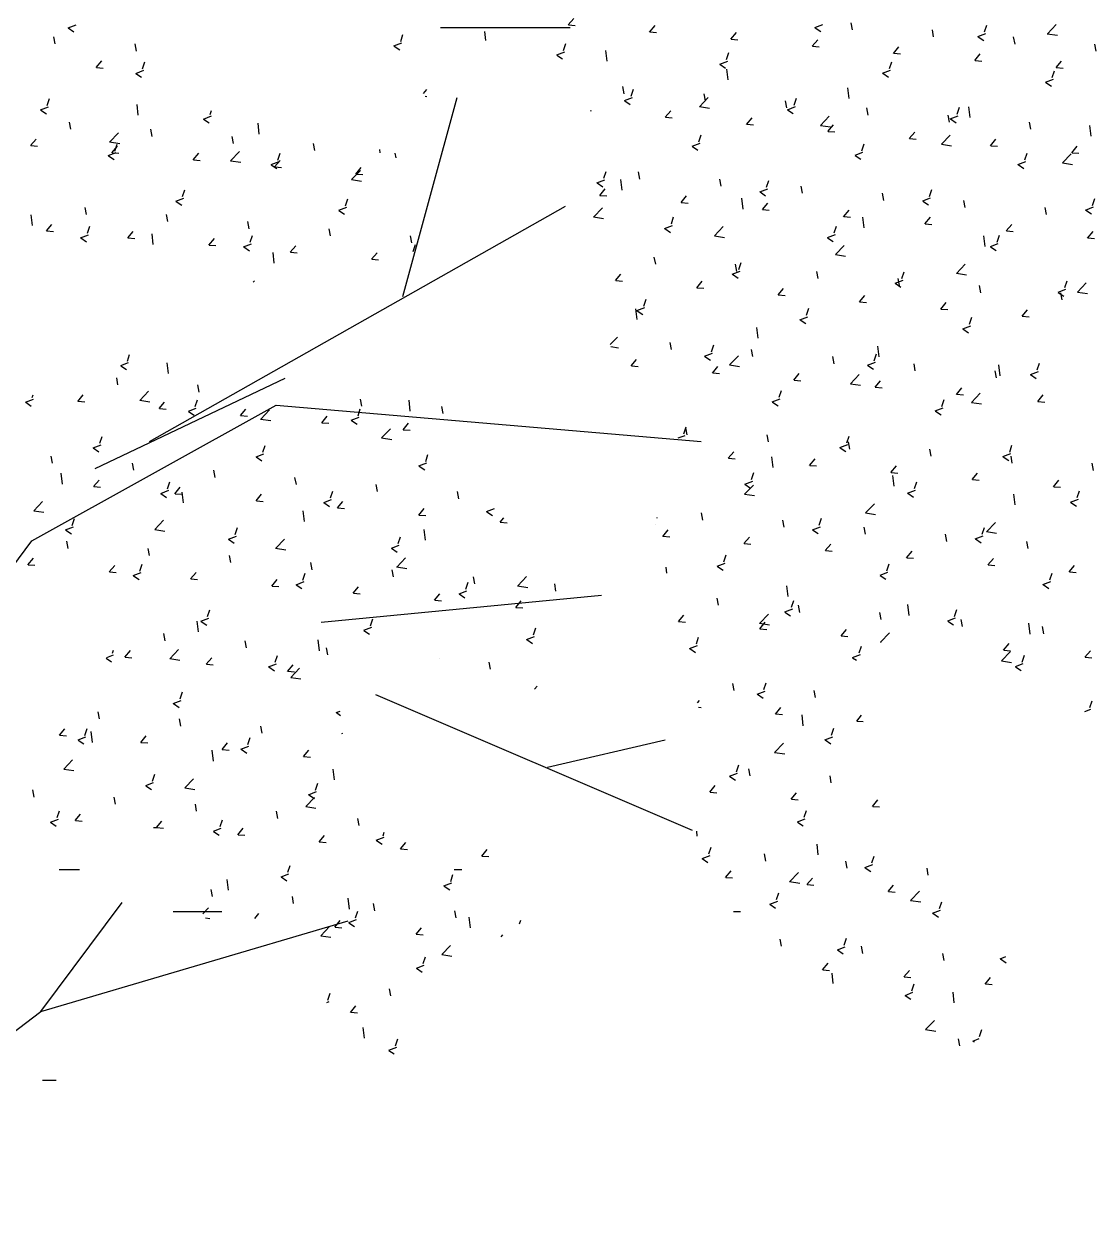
# Model space of a CAD drawing. Header units: millimetres. Extents: x 87938 to 265635, y 330093 to 434310.
# Drawn here: x 146422 to 148091, y 384664 to 386511 of the extents above; entities that cross this region are included whole.
import ezdxf

# ---------------------------------------------------------------- set-up
doc = ezdxf.new("R2010")
doc.units = ezdxf.units.MM

# ---------------------------------------------------------------- blocks, each defined once
blk = doc.blocks.new('A$C344D2886')
at = {"linetype": 'Continuous'}
for p, q in [((4242.4, 4986), (4250.9, 4996.2)), ((4684.6, 4978.3), (4682.5, 4989.4)), ((3463.9, 4981.6), (3476.2, 4986.3)), ((3464.2, 4981.3), (3473, 4975.4)), ((3981.5, 4960.4), (3985.1, 4971.1)), ((4114.3, 4961.8), (4112.7, 4975.6)), ((4242.7, 4986.1), (4253.3, 4985.2)), ((4369, 4974.9), (4377.5, 4985.1)), ((4369.3, 4975), (4379.8, 4974.1)), ((4495.5, 4963.9), (4504, 4974)), ((4626.3, 4982), (4638.7, 4986.7)), ((4626.6, 4981.7), (4635.4, 4975.8)), ((4811.1, 4967.2), (4809.1, 4978.3)), ((4879.9, 4967.8), (4892.3, 4972.6)), ((4890.4, 4975), (4894, 4985.6)), ((4988, 4972.3), (5003.7, 4969.8)), ((4988.1, 4972.2), (5001.8, 4986.5)), ((3443.6, 4956.3), (3441.6, 4967.4)), ((3570.1, 4945.2), (3568.1, 4956.3)), ((3971, 4953.3), (3983.4, 4958)), ((3971.3, 4953.1), (3980.1, 4947.2)), ((4235.1, 4946.3), (4238.7, 4957)), ((4495.8, 4964), (4506.4, 4963)), ((4622, 4952.8), (4630.6, 4962.9)), ((4622.4, 4952.9), (4632.9, 4952)), ((4748.6, 4941.7), (4757.1, 4951.9)), ((4880.2, 4967.6), (4889, 4961.7)), ((4937.7, 4956.2), (4935.6, 4967.2)), ((5064.2, 4945.1), (5062.2, 4956.1)), ((4224.6, 4939.2), (4236.9, 4943.9)), ((4224.8, 4939), (4233.6, 4933)), ((4302.9, 4929.6), (4300.9, 4946.3)), ((4488.6, 4932.2), (4492.2, 4942.8)), ((4748.9, 4941.8), (4759.5, 4940.9)), ((4875.1, 4930.7), (4883.6, 4940.8)), ((3507.6, 4919.7), (3516.1, 4929.9)), ((3507.9, 4919.8), (3518.5, 4918.9)), ((3569.2, 4910.5), (3581.6, 4915.3)), ((3579.7, 4917.7), (3583.3, 4928.3)), ((4478.1, 4925), (4490.5, 4929.8)), ((4478.4, 4924.8), (4487.2, 4918.9)), ((4491.2, 4900.4), (4489.2, 4917.1)), ((4731.7, 4910.9), (4744, 4915.7)), ((4742.2, 4918.1), (4745.8, 4928.7)), ((4875.5, 4930.8), (4886, 4929.8)), ((4995.8, 4903.9), (4999.3, 4914.6)), ((5001.7, 4919.6), (5010.2, 4929.7)), ((5002, 4919.7), (5012.6, 4918.8)), ((3569.5, 4910.3), (3578.3, 4904.4)), ((4732, 4910.7), (4740.7, 4904.8)), ((4985.2, 4896.8), (4997.6, 4901.5)), ((4985.5, 4896.6), (4994.3, 4890.7)), ((4016.8, 4879.1), (4022.3, 4885.6)), ((4329.4, 4878.8), (4327.4, 4889.9)), ((4340.4, 4875.3), (4344, 4885.9)), ((4456, 4867.7), (4453.9, 4878.8)), ((4679.5, 4871.2), (4677.5, 4887.9)), ((3421, 4853.6), (3433.3, 4858.4)), ((3431.5, 4860.8), (3435.1, 4871.4)), ((3573.1, 4845.3), (3571.2, 4862.1)), ((4019.5, 4875.1), (4022.4, 4874.8)), ((4329.9, 4868.1), (4342.2, 4872.9)), ((4330.2, 4867.9), (4338.9, 4862)), ((4446.5, 4858.8), (4462.2, 4856.4)), ((4446.6, 4858.7), (4460.3, 4873)), ((4582.5, 4856.7), (4580.5, 4867.7)), ((4583.4, 4854), (4595.8, 4858.8)), ((4594, 4861.1), (4597.5, 4871.8)), ((4847.5, 4847), (4851.1, 4857.7)), ((4867.8, 4842), (4865.8, 4858.7)), ((3421.3, 4853.4), (3430, 4847.5)), ((3674.5, 4839.5), (3686.9, 4844.2)), ((3674.8, 4839.3), (3683.6, 4833.4)), ((3685.1, 4846.6), (3687.2, 4853)), ((4276.5, 4852.6), (4277.8, 4852.5)), ((4393.4, 4842.2), (4401.9, 4852.4)), ((4393.8, 4842.3), (4404.3, 4841.4)), ((4520, 4831.2), (4528.5, 4841.3)), ((4583.7, 4853.8), (4592.5, 4847.9)), ((4634.9, 4829.5), (4648.6, 4843.8)), ((4709.1, 4845.6), (4707, 4856.7)), ((4835.6, 4834.5), (4833.6, 4845.6)), ((4837, 4839.9), (4849.3, 4844.6)), ((4837.3, 4839.7), (4846, 4833.7)), ((3468.1, 4823.6), (3466, 4834.7)), ((3594.6, 4812.5), (3592.6, 4823.6)), ((3761.4, 4816.1), (3759.5, 4832.9)), ((4520.3, 4831.3), (4530.9, 4830.3)), ((4634.8, 4829.6), (4650.5, 4827.2)), ((4646.5, 4820.1), (4655, 4830.2)), ((4962.2, 4823.5), (4960.1, 4834.5)), ((5056.1, 4812.8), (5054.1, 4829.5)), ((3405.5, 4798.1), (3414, 4808.2)), ((3528.5, 4803.7), (3542.3, 4818)), ((3528.5, 4803.8), (3544.2, 4801.3)), ((3721.2, 4801.5), (3719.1, 4812.5)), ((4445.7, 4804.2), (4449.3, 4814.9)), ((4646.9, 4820.2), (4657.4, 4819.3)), ((4773.1, 4809), (4781.6, 4819.2)), ((4773.4, 4809.1), (4784, 4808.2)), ((4823.2, 4800.3), (4836.9, 4814.6)), ((4899.6, 4798), (4908.1, 4808.1)), ((3405.9, 4798.2), (3416.4, 4797.3)), ((3526.3, 4782.6), (3538.6, 4787.3)), ((3532.1, 4787), (3540.6, 4797.2)), ((3532.4, 4787.1), (3543, 4786.2)), ((3536.8, 4789.7), (3540.4, 4800.4)), ((3658.6, 4776), (3667.1, 4786.1)), ((3716.8, 4774.5), (3730.5, 4788.8)), ((3790.4, 4775.6), (3793.9, 4786.3)), ((3847.7, 4790.4), (3845.7, 4801.4)), ((3949.7, 4786.9), (3949.1, 4791.8)), ((3974.3, 4779.3), (3973, 4786.2)), ((4435.2, 4797.1), (4447.5, 4801.9)), ((4435.5, 4796.9), (4444.2, 4791)), ((4688.7, 4783), (4701.1, 4787.7)), ((4699.3, 4790.1), (4702.8, 4800.8)), ((4823.1, 4800.4), (4838.8, 4798)), ((4900, 4798), (4910.5, 4797.1)), ((4952.8, 4776), (4956.4, 4786.6)), ((5011.5, 4771.1), (5025.2, 4785.4)), ((5026.2, 4786.9), (5034.7, 4797)), ((5026.5, 4787), (5037.1, 4786.1)), ((3526.6, 4782.4), (3535.3, 4776.5)), ((3659, 4776), (3669.5, 4775.1)), ((3716.8, 4774.6), (3732.5, 4772.1)), ((3779.8, 4768.5), (3792.2, 4773.2)), ((3780.1, 4768.2), (3788.9, 4762.3)), ((3785.2, 4764.9), (3793.7, 4775)), ((4689, 4782.8), (4697.8, 4776.8)), ((4942.3, 4768.8), (4954.6, 4773.6)), ((4942.6, 4768.6), (4951.4, 4762.7)), ((5011.4, 4771.2), (5027.1, 4768.8)), ((3785.5, 4765), (3796.1, 4764.1)), ((3905.1, 4745.3), (3918.8, 4759.6)), ((3911.7, 4753.8), (3920.2, 4764)), ((3912.1, 4753.9), (3922.6, 4753)), ((4297.5, 4747.3), (4301.1, 4758)), ((4353.9, 4746.1), (4351.9, 4757.2)), ((3642.1, 4718.7), (3645.7, 4729.4)), ((3905.1, 4745.4), (3920.7, 4742.9)), ((4286.9, 4740.2), (4299.3, 4744.9)), ((4287.2, 4740), (4296, 4734.1)), ((4291.4, 4720.6), (4299.9, 4730.7)), ((4326.3, 4728.5), (4324.3, 4745.3)), ((4480.4, 4735), (4478.4, 4746.1)), ((4540.5, 4726.1), (4552.8, 4730.8)), ((4551, 4733.2), (4554.6, 4743.9)), ((4607, 4724), (4605, 4735)), ((4804.6, 4719.1), (4808.2, 4729.7)), ((3631.6, 4711.6), (3643.9, 4716.3)), ((3631.9, 4711.3), (3640.7, 4705.4)), ((3895.7, 4704.6), (3899.3, 4715.2)), ((4291.7, 4720.7), (4302.3, 4719.8)), ((4417.9, 4709.5), (4426.4, 4719.7)), ((4514.6, 4699.3), (4512.6, 4716.1)), ((4540.8, 4725.9), (4549.6, 4719.9)), ((4733.5, 4712.9), (4731.5, 4723.9)), ((4794, 4711.9), (4806.4, 4716.7)), ((4794.3, 4711.7), (4803.1, 4705.8)), ((4860.1, 4701.8), (4858, 4712.9)), ((5058.1, 4704.9), (5061.7, 4715.6)), ((3492.6, 4690.9), (3490.5, 4701.9)), ((3885.1, 4697.4), (3897.5, 4702.2)), ((3885.4, 4697.2), (3894.2, 4691.3)), ((4281.7, 4686.8), (4295.4, 4701.2)), ((4418.3, 4709.6), (4428.8, 4708.7)), ((4544.5, 4698.5), (4553, 4708.6)), ((4544.8, 4698.5), (4555.3, 4697.6)), ((4671, 4687.4), (4679.5, 4697.5)), ((4986.6, 4690.7), (4984.6, 4701.8)), ((5047.6, 4697.8), (5060, 4702.6)), ((5047.9, 4697.6), (5056.7, 4691.7)), ((3408.2, 4673.5), (3406.3, 4690.2)), ((3430, 4665.4), (3438.5, 4675.5)), ((3619.1, 4679.8), (3617.1, 4690.9)), ((3745.6, 4668.7), (3743.6, 4679.8)), ((4281.6, 4687), (4297.3, 4684.5)), ((4392.3, 4669.2), (4404.6, 4673.9)), ((4402.8, 4676.3), (4406.4, 4687)), ((4671.3, 4687.5), (4681.9, 4686.6)), ((4702.9, 4670.1), (4700.9, 4686.9)), ((4797.6, 4676.3), (4806.1, 4686.5)), ((4797.9, 4676.4), (4808.4, 4675.5)), ((4924.1, 4665.2), (4932.6, 4675.4)), ((3430.4, 4665.5), (3440.9, 4664.6)), ((3483.3, 4654.7), (3495.7, 4659.4)), ((3493.9, 4661.8), (3497.5, 4672.5)), ((3556.6, 4654.3), (3565.1, 4664.5)), ((3596.5, 4644.3), (3594.6, 4661)), ((3747.4, 4647.7), (3751, 4658.3)), ((3872.2, 4657.7), (3870.2, 4668.7)), ((3998.7, 4646.6), (3996.7, 4657.7)), ((4392.5, 4669), (4401.3, 4663)), ((4469.9, 4657.8), (4485.6, 4655.3)), ((4470, 4657.6), (4483.7, 4672)), ((4645.8, 4655), (4658.2, 4659.8)), ((4646.1, 4654.8), (4654.9, 4648.9)), ((4656.3, 4662.2), (4659.9, 4672.8)), ((4891.2, 4640.9), (4889.2, 4657.7)), ((4909.9, 4648), (4913.5, 4658.7)), ((4924.4, 4665.3), (4935, 4664.4)), ((5050.6, 4654.2), (5059.2, 4664.3)), ((3483.6, 4654.4), (3492.4, 4648.5)), ((3556.9, 4654.4), (3567.5, 4653.5)), ((3683.1, 4643.2), (3691.6, 4653.4)), ((3683.5, 4643.3), (3694, 4642.4)), ((3736.9, 4640.5), (3749.3, 4645.3)), ((3737.2, 4640.3), (3746, 4634.4)), ((3809.7, 4632.2), (3818.2, 4642.3)), ((4001, 4633.5), (4004.6, 4644.2)), ((4658.3, 4628.4), (4672, 4642.8)), ((4899.4, 4640.9), (4911.7, 4645.7)), ((4899.7, 4640.7), (4908.4, 4634.8)), ((5051, 4654.3), (5061.5, 4653.3)), ((3784.8, 4615.1), (3782.8, 4631.8)), ((3810, 4632.3), (3820.5, 4631.3)), ((3936.2, 4621.1), (3944.7, 4631.2)), ((3936.5, 4621.2), (3947.1, 4620.3)), ((4378.4, 4613.4), (4376.3, 4624.4)), ((4658.2, 4628.6), (4673.9, 4626.1)), ((4497.6, 4598.1), (4509.9, 4602.9)), ((4504.9, 4602.3), (4502.9, 4613.4)), ((4508.1, 4605.3), (4511.7, 4615.9)), ((4631.5, 4591.2), (4629.4, 4602.3)), ((4761.7, 4591.1), (4765.2, 4601.8)), ((4846.5, 4599.4), (4862.2, 4596.9)), ((4846.6, 4599.2), (4860.3, 4613.6)), ((3751.7, 4585.3), (3753.9, 4587.7)), ((4315.8, 4587.9), (4324.4, 4598)), ((4316.2, 4588), (4326.7, 4587.1)), ((4442.4, 4576.8), (4450.9, 4587)), ((4497.9, 4597.9), (4506.6, 4592)), ((4751.1, 4584), (4763.5, 4588.7)), ((4751.4, 4583.8), (4760.2, 4577.9)), ((4758, 4580.2), (4756, 4591.2)), ((5015.2, 4577), (5018.8, 4587.7)), ((5034.9, 4570), (5048.6, 4584.4)), ((4442.7, 4576.9), (4453.3, 4576)), ((4568.9, 4565.7), (4577.4, 4575.9)), ((4569.3, 4565.8), (4579.8, 4564.9)), ((4695.5, 4554.7), (4704, 4564.8)), ((4884.6, 4569.1), (4882.5, 4580.2)), ((5004.7, 4569.9), (5017, 4574.6)), ((5005, 4569.7), (5013.7, 4563.7)), ((5011.1, 4558), (5009.1, 4569.1)), ((5034.8, 4570.1), (5050.5, 4567.7)), ((4349.7, 4527.5), (4347.7, 4544.2)), ((4349.3, 4541.2), (4361.7, 4546)), ((4359.9, 4548.4), (4363.4, 4559)), ((4613.4, 4534.2), (4617, 4544.9)), ((4695.8, 4554.8), (4706.4, 4553.8)), ((4822, 4543.6), (4830.5, 4553.7)), ((4822.4, 4543.7), (4832.9, 4542.8)), ((4349.6, 4541), (4358.4, 4535.1)), ((4602.9, 4527.1), (4615.2, 4531.8)), ((4603.2, 4526.9), (4611.9, 4521)), ((4867, 4520.1), (4870.5, 4530.8)), ((4948.6, 4532.5), (4957.1, 4542.7)), ((4948.9, 4532.6), (4959.5, 4531.7)), ((4538, 4498.3), (4536, 4515)), ((4856.4, 4513), (4868.8, 4517.7)), ((4856.7, 4512.8), (4865.5, 4506.8)), ((4307.6, 4488.5), (4318.8, 4500.1)), ((4402.9, 4480.7), (4400.8, 4491.7)), ((3556.3, 4462.8), (3559.6, 4472.8)), ((4308.4, 4485.4), (4320.7, 4483.5)), ((4454.6, 4470.2), (4467, 4474.9)), ((4454.9, 4470), (4463.7, 4464.1)), ((4465.2, 4477.3), (4468.7, 4488)), ((4493.4, 4456.6), (4507.1, 4470.9)), ((4529.4, 4469.6), (4527.4, 4480.7)), ((4718.7, 4463.2), (4722.3, 4473.9)), ((4726.3, 4469.1), (4724.3, 4485.8)), ((3545.7, 4455.7), (3558.1, 4460.4)), ((3546, 4455.5), (3554.8, 4449.5)), ((3619.9, 4443.2), (3617.9, 4460)), ((4340.3, 4455.2), (4348.8, 4465.3)), ((4340.7, 4455.3), (4351.2, 4454.3)), ((4466.9, 4444.1), (4475.4, 4454.2)), ((4493.3, 4456.7), (4509, 4454.3)), ((4656, 4458.5), (4653.9, 4469.6)), ((4708.2, 4456.1), (4720.5, 4460.8)), ((4708.5, 4455.8), (4717.3, 4449.9)), ((4782.5, 4447.5), (4780.5, 4458.5)), ((4914.6, 4439.9), (4912.6, 4456.6)), ((4972.3, 4449.1), (4975.9, 4459.7)), ((3541.5, 4425.5), (3539.5, 4436.5)), ((4467.2, 4444.2), (4477.8, 4443.3)), ((4593.4, 4433), (4601.9, 4443.2)), ((4593.8, 4433.1), (4604.3, 4432.2)), ((4681.7, 4427.4), (4695.4, 4441.7)), ((4909, 4436.4), (4907, 4447.5)), ((4961.7, 4441.9), (4974.1, 4446.7)), ((4962, 4441.7), (4970.8, 4435.8)), ((3575.3, 4401.5), (3589, 4415.8)), ((3668.1, 4414.4), (3666, 4425.5)), ((4570.5, 4406.3), (4574.1, 4417)), ((4681.6, 4427.5), (4697.3, 4425.1)), ((4720, 4422), (4728.5, 4432.1)), ((4720.3, 4422.1), (4730.9, 4421.1)), ((4846.5, 4410.9), (4855, 4421)), ((3397.5, 4398.8), (3409.8, 4403.5)), ((3397.8, 4398.6), (3406.6, 4392.6)), ((3408, 4405.9), (3409.4, 4410)), ((3479, 4400), (3487.5, 4410.1)), ((3479.3, 4400.1), (3489.9, 4399.1)), ((3575.3, 4401.6), (3590.9, 4399.2)), ((3605.5, 4388.9), (3614, 4399)), ((3661.6, 4391.8), (3665.2, 4402.4)), ((3921.2, 4392.3), (3919.1, 4403.3)), ((3996.5, 4384.8), (3994.5, 4401.6)), ((4559.9, 4399.2), (4572.3, 4403.9)), ((4560.2, 4398.9), (4569, 4393)), ((4824, 4392.2), (4827.6, 4402.8)), ((4846.9, 4411), (4857.4, 4410.1)), ((4869.9, 4398.3), (4885.6, 4395.9)), ((4870, 4398.2), (4883.7, 4412.5)), ((4973.1, 4399.8), (4981.6, 4410)), ((4973.4, 4399.9), (4983.9, 4399)), ((3605.9, 4389), (3616.4, 4388.1)), ((3651, 4384.6), (3663.4, 4389.4)), ((3651.3, 4384.4), (3660.1, 4378.5)), ((3732.1, 4377.8), (3740.6, 4388)), ((3732.4, 4377.9), (3743, 4377)), ((3763.6, 4372.3), (3777.3, 4386.6)), ((3915.1, 4377.7), (3918.7, 4388.3)), ((4047.7, 4381.2), (4045.7, 4392.2)), ((4813.5, 4385), (4825.9, 4389.8)), ((4813.8, 4384.8), (4822.6, 4378.9)), ((3763.5, 4372.4), (3779.2, 4370)), ((3858.6, 4366.8), (3867.1, 4376.9)), ((3859, 4366.8), (3869.5, 4365.9)), ((3904.6, 4370.5), (3917, 4375.3)), ((3904.9, 4370.3), (3913.7, 4364.4)), ((3985.2, 4355.7), (3993.7, 4365.8)), ((4422.2, 4349.4), (4425.8, 4360.1)), ((4427.3, 4348), (4425.3, 4359)), ((3513.3, 4334.9), (3516.9, 4345.5)), ((3951.8, 4343.2), (3967.5, 4340.8)), ((3951.9, 4343.1), (3965.6, 4357.4)), ((3985.5, 4355.8), (3996.1, 4354.9)), ((4413.5, 4343), (4424.1, 4347)), ((4553.9, 4336.9), (4551.8, 4348)), ((4675.8, 4335.3), (4679.4, 4345.9)), ((3502.8, 4327.7), (3515.2, 4332.5)), ((3503.1, 4327.5), (3511.9, 4321.6)), ((3766.9, 4320.8), (3770.5, 4331.4)), ((4665.3, 4328.1), (4677.6, 4332.9)), ((4665.6, 4327.9), (4674.3, 4322)), ((4680.4, 4325.8), (4678.4, 4336.9)), ((4807, 4314.8), (4804.9, 4325.8)), ((4929.4, 4321.1), (4932.9, 4331.8)), ((3439.4, 4303.8), (3437.4, 4314.9)), ((3566, 4292.8), (3564, 4303.8)), ((3756.4, 4313.6), (3768.7, 4318.4)), ((3756.7, 4313.4), (3765.4, 4307.5)), ((4009.9, 4299.5), (4022.3, 4304.2)), ((4020.4, 4306.6), (4024, 4317.3)), ((4491.4, 4311.4), (4499.9, 4321.5)), ((4491.7, 4311.5), (4502.2, 4310.6)), ((4561.4, 4297.2), (4559.4, 4313.9)), ((4617.9, 4300.3), (4626.4, 4310.5)), ((4918.8, 4314), (4931.2, 4318.7)), ((4919.1, 4313.8), (4927.9, 4307.9)), ((4933.5, 4303.7), (4931.5, 4314.7)), ((5060.1, 4292.6), (5058, 4303.7)), ((3455, 4271.3), (3453, 4288.1)), ((3692.5, 4281.7), (3690.5, 4292.7)), ((4010.2, 4299.3), (4019, 4293.3)), ((4527.6, 4278.4), (4531.1, 4289)), ((4618.2, 4300.4), (4628.8, 4299.5)), ((4744.4, 4289.3), (4753, 4299.4)), ((4744.8, 4289.3), (4755.3, 4288.4)), ((4871, 4278.2), (4879.5, 4288.3)), ((3503.5, 4267.3), (3512, 4277.4)), ((3503.8, 4267.4), (3514.3, 4266.4)), ((3618.7, 4263.8), (3622.2, 4274.5)), ((3819.1, 4270.6), (3817, 4281.7)), ((3945.6, 4259.5), (3943.6, 4270.6)), ((4516.8, 4255.5), (4530.5, 4269.8)), ((4517, 4271.2), (4529.4, 4276)), ((4517.3, 4271), (4526.1, 4265.1)), ((4749.7, 4268), (4747.7, 4284.7)), ((4781.1, 4264.2), (4784.7, 4274.9)), ((4871.3, 4278.3), (4881.9, 4277.4)), ((4997.5, 4267.1), (5006, 4277.3)), ((4997.9, 4267.2), (5008.4, 4266.3)), ((3608.1, 4256.7), (3620.5, 4261.5)), ((3608.4, 4256.5), (3617.2, 4250.6)), ((3630, 4256.2), (3638.5, 4266.3)), ((3630.3, 4256.3), (3640.9, 4255.4)), ((3643.3, 4242.1), (3641.3, 4258.9)), ((3756.6, 4245.1), (3765.1, 4255.3)), ((3872.2, 4249.7), (3875.8, 4260.4)), ((4072.2, 4248.5), (4070.1, 4259.5)), ((4516.7, 4255.6), (4532.4, 4253.2)), ((4770.6, 4257.1), (4782.9, 4261.8)), ((4770.9, 4256.9), (4779.6, 4251)), ((4938, 4238.8), (4936, 4255.5)), ((5034.7, 4250.1), (5038.2, 4260.8)), ((3410.3, 4229.8), (3426, 4227.3)), ((3410.4, 4229.7), (3424.1, 4244)), ((3756.9, 4245.2), (3767.4, 4244.3)), ((3831.6, 4212.9), (3829.6, 4229.7)), ((3861.7, 4242.6), (3874, 4247.3)), ((3862, 4242.4), (3870.7, 4236.4)), ((3883.1, 4234), (3891.6, 4244.2)), ((3883.4, 4234.1), (3894, 4233.2)), ((4009.6, 4223), (4018.2, 4233.1)), ((4115.2, 4228.5), (4127.6, 4233.2)), ((4705.1, 4226.3), (4718.8, 4240.6)), ((5024.1, 4243), (5036.5, 4247.7)), ((5024.4, 4242.7), (5033.2, 4236.8)), ((3470.4, 4206.9), (3474, 4217.6)), ((3598.7, 4200.5), (3612.4, 4214.8)), ((4010, 4223.1), (4020.5, 4222.1)), ((4115.5, 4228.2), (4124.3, 4222.3)), ((4136.2, 4211.9), (4142, 4218.8)), ((4136.5, 4212), (4147.1, 4211.1)), ((4380.4, 4218.8), (4381.1, 4219.1)), ((4451.8, 4215.3), (4449.8, 4226.3)), ((4578.4, 4204.2), (4576.3, 4215.2)), ((4632.9, 4207.3), (4636.4, 4218)), ((4705, 4226.4), (4720.7, 4224)), ((4893.4, 4197.1), (4907.1, 4211.4)), ((3459.9, 4199.8), (3472.2, 4204.5)), ((3460.2, 4199.6), (3468.9, 4193.7)), ((3598.6, 4200.6), (3614.3, 4198.1)), ((3724, 4192.8), (3727.5, 4203.5)), ((4019.9, 4183.7), (4017.9, 4200.5)), ((4377.7, 4208.3), (4377.8, 4208.2)), ((4389.3, 4189.8), (4397.8, 4199.9)), ((4622.3, 4200.2), (4634.7, 4204.9)), ((4622.6, 4200), (4631.4, 4194.1)), ((4704.9, 4193.1), (4702.9, 4204.2)), ((4831.5, 4182), (4829.4, 4193.1)), ((4886.4, 4193.2), (4890, 4203.9)), ((4893.3, 4197.2), (4909, 4194.8)), ((3463.9, 4171.1), (3461.9, 4182.2)), ((3713.4, 4185.7), (3725.8, 4190.4)), ((3713.7, 4185.5), (3722.5, 4179.5)), ((3787, 4171.3), (3800.7, 4185.6)), ((3967, 4171.5), (3979.3, 4176.3)), ((3977.5, 4178.7), (3981.1, 4189.3)), ((4389.6, 4189.9), (4400.2, 4188.9)), ((4515.8, 4178.7), (4524.3, 4188.8)), ((4516.2, 4178.8), (4526.7, 4177.9)), ((4642.4, 4167.6), (4650.9, 4177.8)), ((4875.9, 4186.1), (4888.2, 4190.8)), ((4876.2, 4185.8), (4885, 4179.9)), ((4958, 4171), (4956, 4182)), ((3590.5, 4160.1), (3588.4, 4171.1)), ((3717, 4149), (3715, 4160)), ((3786.9, 4171.4), (3802.6, 4168.9)), ((3967.3, 4171.3), (3976.1, 4165.4)), ((3975.3, 4142.1), (3989, 4156.4)), ((4484.6, 4150.4), (4488.2, 4161.1)), ((4642.7, 4167.7), (4653.3, 4166.8)), ((4768.9, 4156.5), (4777.4, 4166.7)), ((4769.3, 4156.6), (4779.8, 4155.7)), ((3401.4, 4145.6), (3409.9, 4155.8)), ((3401.7, 4145.7), (3412.3, 4144.8)), ((3527.9, 4134.6), (3536.4, 4144.7)), ((3575.7, 4135.9), (3579.3, 4146.6)), ((3843.6, 4137.9), (3841.5, 4149)), ((3970.1, 4126.8), (3968.1, 4137.9)), ((3975.2, 4142.2), (3990.9, 4139.7)), ((4395.6, 4132.7), (4394.5, 4142.1)), ((4474.1, 4143.3), (4486.4, 4148)), ((4474.4, 4143.1), (4483.2, 4137.1)), ((4738.2, 4136.3), (4741.8, 4147)), ((4895.5, 4145.5), (4904, 4155.6)), ((4895.8, 4145.6), (4906.4, 4144.6)), ((5022, 4134.4), (5030.5, 4144.5)), ((3528.3, 4134.6), (3538.8, 4133.7)), ((3565.2, 4128.8), (3577.5, 4133.5)), ((3565.5, 4128.6), (3574.3, 4122.6)), ((3654.5, 4123.5), (3663, 4133.6)), ((3654.8, 4123.6), (3665.4, 4122.6)), ((3781, 4112.4), (3789.5, 4122.5)), ((3818.7, 4114.6), (3831.1, 4119.4)), ((3829.3, 4121.8), (3832.9, 4132.4)), ((4096.7, 4115.8), (4094.6, 4126.8)), ((4163.6, 4112.8), (4177.3, 4127.2)), ((4727.6, 4129.2), (4740, 4133.9)), ((4727.9, 4128.9), (4736.7, 4123)), ((4981.2, 4115), (4993.6, 4119.8)), ((4991.7, 4122.2), (4995.3, 4132.8)), ((5022.4, 4134.5), (5032.9, 4133.6)), ((3781.4, 4112.5), (3791.9, 4111.6)), ((3819, 4114.4), (3827.8, 4108.5)), ((3907.6, 4101.3), (3916.1, 4111.5)), ((3907.9, 4101.4), (3918.5, 4100.5)), ((4034.1, 4090.3), (4042.6, 4100.4)), ((4072.3, 4100.5), (4084.6, 4105.3)), ((4082.8, 4107.6), (4086.4, 4118.3)), ((4163.5, 4113), (4179.2, 4110.5)), ((4223.2, 4104.7), (4221.2, 4115.8)), ((4584.8, 4096.1), (4582.8, 4112.9)), ((4981.5, 4114.8), (4990.3, 4108.9)), ((4034.5, 4090.4), (4045, 4089.4)), ((4072.6, 4100.3), (4081.4, 4094.4)), ((4160.7, 4079.2), (4169.2, 4089.3)), ((4476.3, 4082.6), (4474.3, 4093.6)), ((4589.9, 4079.4), (4593.5, 4090)), ((4602.8, 4071.5), (4600.8, 4082.5)), ((4773, 4066.9), (4771.1, 4083.7)), ((3681, 4064.9), (3684.6, 4075.5)), ((4161, 4079.3), (4171.6, 4078.4)), ((4413.8, 4057.1), (4422.3, 4067.2)), ((4540.2, 4054.4), (4553.9, 4068.8)), ((4579.4, 4072.3), (4591.8, 4077)), ((4579.7, 4072), (4588.5, 4066.1)), ((4729.4, 4060.4), (4727.4, 4071.5)), ((4843.5, 4065.3), (4847.1, 4075.9)), ((3666.7, 4041.1), (3664.7, 4057.8)), ((3670.5, 4057.7), (3682.9, 4062.5)), ((3670.8, 4057.5), (3679.6, 4051.6)), ((3924.1, 4043.6), (3936.4, 4048.3)), ((3934.6, 4050.7), (3938.2, 4061.4)), ((4188.1, 4036.6), (4191.7, 4047.3)), ((4414.1, 4057.1), (4424.7, 4056.2)), ((4540.1, 4054.6), (4555.8, 4052.1)), ((4540.3, 4046), (4548.8, 4056.1)), ((4540.7, 4046.1), (4551.2, 4045.1)), ((4666.9, 4034.9), (4675.4, 4045)), ((4833, 4058.1), (4845.3, 4062.9)), ((4833.3, 4057.9), (4842, 4052)), ((4855.9, 4049.3), (4853.9, 4060.4)), ((4961.3, 4037.7), (4959.4, 4054.5)), ((4982.5, 4038.3), (4980.4, 4049.3)), ((3615, 4027.3), (3612.9, 4038.4)), ((3741.5, 4016.3), (3739.5, 4027.3)), ((3855, 4011.9), (3853, 4028.6)), ((3924.4, 4043.4), (3933.1, 4037.5)), ((4177.6, 4029.5), (4190, 4034.2)), ((4177.9, 4029.3), (4186.7, 4023.3)), ((4441.7, 4022.5), (4445.3, 4033.1)), ((4667.2, 4035), (4677.7, 4034.1)), ((4728.5, 4025.2), (4742.2, 4039.6)), ((3532.8, 4008), (3534.3, 4012.5)), ((3552.4, 4001.8), (3560.9, 4012)), ((3622.1, 3999.4), (3635.8, 4013.7)), ((3868, 4005.2), (3866, 4016.3)), ((4431.2, 4015.3), (4443.5, 4020.1)), ((4431.5, 4015.1), (4440.2, 4009.2)), ((4695.3, 4008.4), (4698.8, 4019)), ((4728.4, 4025.4), (4729.4, 4025.2)), ((4916.7, 3996), (4930.5, 4010.4)), ((4920, 4012.8), (4928.5, 4022.9)), ((4920.3, 4012.9), (4930.8, 4011.9)), ((5046.5, 4001.7), (5055, 4011.8)), ((3522.9, 4000.4), (3531.3, 3994.7)), ((3523.9, 4001.4), (3534.6, 4005.6)), ((3552.8, 4001.9), (3563.3, 4001)), ((3622, 3999.5), (3637.7, 3997.1)), ((3679, 3990.8), (3687.5, 4000.9)), ((3679.3, 3990.9), (3689.9, 3989.9)), ((3775.8, 3986.7), (3788.2, 3991.4)), ((3786.4, 3993.8), (3789.9, 4004.5)), ((3805.5, 3979.7), (3814, 3989.8)), ((4041.3, 3999.3), (4041.3, 3999.4)), ((4121.1, 3983.1), (4119.1, 3994.1)), ((4684.7, 4001.2), (4697.1, 4006)), ((4685, 4001), (4690.8, 3997.1)), ((4916.7, 3996.2), (4932.4, 3993.7)), ((4938.3, 3987.1), (4950.6, 3991.8)), ((4948.8, 3994.2), (4952.4, 4004.9)), ((5046.8, 4001.8), (5057.4, 4000.9)), ((3776.1, 3986.5), (3784.9, 3980.6)), ((3805.9, 3979.8), (3816.4, 3978.9)), ((3810.4, 3970.2), (3824.1, 3984.5)), ((4938.6, 3986.9), (4947.3, 3981)), ((3810.3, 3970.3), (3826, 3967.9)), ((4190, 3952.2), (4193.7, 3956.6)), ((4500.8, 3949.8), (4498.7, 3960.9)), ((4547, 3951.4), (4550.6, 3962.1)), ((3627.6, 3929.8), (3639.9, 3934.5)), ((3638.1, 3936.9), (3641.7, 3947.6)), ((4443.5, 3930.6), (4446.8, 3934.5)), ((4536.5, 3944.3), (4548.8, 3949.1)), ((4536.8, 3944.1), (4545.5, 3938.2)), ((4627.3, 3938.8), (4625.3, 3949.8)), ((3512.9, 3905.7), (3510.8, 3916.8)), ((3627.9, 3929.6), (3636.6, 3923.7)), ((3881.1, 3915.7), (3887.2, 3918)), ((4445.1, 3923.9), (4449.1, 3923.5)), ((4564.8, 3913.3), (4573.3, 3923.4)), ((5046.6, 3917.2), (5055.9, 3920.8)), ((5054.1, 3923.2), (5057.7, 3933.8)), ((3639.4, 3894.6), (3637.4, 3905.7)), ((3881.4, 3915.5), (3887.9, 3911.1)), ((4565.1, 3913.4), (4575.7, 3912.4)), ((4608.1, 3895.1), (4606.2, 3911.8)), ((4691.3, 3902.2), (4699, 3911.3)), ((4691.7, 3902.3), (4701.2, 3901.5)), ((3450.4, 3880.2), (3458.9, 3890.3)), ((3450.7, 3880.3), (3461.2, 3879.4)), ((3489.9, 3880), (3493.4, 3890.7)), ((3501.8, 3869.2), (3499.8, 3886)), ((3576.9, 3869.1), (3585.4, 3879.3)), ((3766, 3883.6), (3763.9, 3894.6)), ((3890.8, 3882), (3890.5, 3883.5)), ((4652.3, 3880.4), (4655.9, 3891.1)), ((3479.3, 3872.9), (3491.7, 3877.6)), ((3479.6, 3872.7), (3488.4, 3866.8)), ((3577.2, 3869.2), (3587.8, 3868.3)), ((3703.4, 3858.1), (3712, 3868.2)), ((3732.9, 3858.8), (3745.2, 3863.5)), ((3743.4, 3865.9), (3747, 3876.6)), ((4563.5, 3853.4), (4577.3, 3867.7)), ((4641.8, 3873.3), (4654.1, 3878)), ((4642.1, 3873.1), (4650.9, 3867.1)), ((3457.2, 3827.5), (3470.9, 3841.8)), ((3690.1, 3840), (3688.1, 3856.8)), ((3703.8, 3858.2), (3714.3, 3857.2)), ((3733.2, 3858.5), (3742, 3852.6)), ((3830, 3847), (3838.5, 3857.1)), ((3830.3, 3847.1), (3840.9, 3846.2)), ((4563.5, 3853.5), (4579.2, 3851.1)), ((3457.1, 3827.6), (3472.8, 3825.2)), ((3878.4, 3810.8), (3876.4, 3827.6)), ((4504.1, 3823.5), (4507.7, 3834.2)), ((4525.3, 3817.1), (4523.2, 3828.2)), ((3584.6, 3801.9), (3597, 3806.6)), ((3595.2, 3809), (3598.8, 3819.7)), ((3645.5, 3798.3), (3659.2, 3812.6)), ((3848.7, 3794.9), (3852.3, 3805.5)), ((4493.5, 3816.4), (4505.9, 3821.1)), ((4493.8, 3816.2), (4502.6, 3810.2)), ((4651.8, 3806.1), (4649.8, 3817.1)), ((3410.8, 3784.1), (3408.8, 3795.1)), ((3584.9, 3801.6), (3593.7, 3795.7)), ((3645.4, 3798.4), (3661.1, 3796)), ((3838.2, 3787.7), (3850.6, 3792.5)), ((3838.5, 3787.5), (3847.3, 3781.6)), ((4462.7, 3791.6), (4471.2, 3801.8)), ((4463.1, 3791.7), (4473.6, 3790.8)), ((4589.3, 3780.6), (4597.8, 3790.7)), ((3537.4, 3773), (3535.3, 3784.1)), ((3663.9, 3761.9), (3661.9, 3773)), ((3833.7, 3769.2), (3849.4, 3766.8)), ((3833.8, 3769.1), (3847.5, 3783.4)), ((4589.6, 3780.7), (4600.2, 3779.7)), ((4715.8, 3769.5), (4724.3, 3779.6)), ((4716.2, 3769.6), (4726.7, 3768.7)), ((3436.4, 3745), (3448.8, 3749.7)), ((3446.9, 3752.1), (3450.5, 3762.8)), ((3474.8, 3747.5), (3483.3, 3757.6)), ((3790.5, 3750.9), (3788.4, 3761.9)), ((3917, 3739.8), (3915, 3750.8)), ((4598.9, 3745.3), (4611.2, 3750.1)), ((4609.4, 3752.5), (4613, 3763.1)), ((3436.7, 3744.7), (3445.5, 3738.8)), ((3475.2, 3747.6), (3485.7, 3746.7)), ((3601.4, 3736.4), (3609.9, 3746.6)), ((3601.7, 3736.5), (3612.3, 3735.6)), ((3690, 3730.8), (3702.3, 3735.6)), ((3700.5, 3738), (3704.1, 3748.6)), ((3727.9, 3725.4), (3736.4, 3735.5)), ((4599.2, 3745.1), (4607.9, 3739.2)), ((3690.3, 3730.6), (3699, 3724.7)), ((3728.3, 3725.4), (3738.8, 3724.5)), ((3854.5, 3714.3), (3863, 3724.4)), ((3854.8, 3714.4), (3865.4, 3713.4)), ((3943.5, 3716.7), (3955.9, 3721.4)), ((3943.8, 3716.5), (3952.6, 3710.6)), ((3954, 3723.8), (3955.9, 3729.3)), ((3981, 3703.2), (3989.5, 3713.3)), ((4443.2, 3723.2), (4442.3, 3730.9)), ((3981.4, 3703.3), (3991.9, 3702.4)), ((4107.6, 3692.1), (4116.1, 3702.3)), ((4461.2, 3695.6), (4464.7, 3706.2)), ((4549.7, 3684.4), (4547.7, 3695.5)), ((4631.5, 3694), (4629.6, 3710.7)), ((3805.8, 3666.9), (3809.4, 3677.6)), ((4107.9, 3692.2), (4118.5, 3691.3)), ((4450.6, 3688.4), (4463, 3693.2)), ((4450.9, 3688.2), (4459.7, 3682.3)), ((4676.3, 3673.4), (4674.2, 3684.4)), ((4704.2, 3674.3), (4716.5, 3679)), ((4714.7, 3681.4), (4718.3, 3692.1)), ((3795.3, 3659.8), (3807.6, 3664.5)), ((3795.6, 3659.6), (3804.3, 3653.7)), ((4059.4, 3652.8), (4062.9, 3663.5)), ((4487.2, 3658.9), (4495.7, 3669.1)), ((4487.5, 3659), (4498.1, 3658.1)), ((4586.9, 3652.3), (4600.7, 3666.6)), ((4613.8, 3647.9), (4622.3, 3658)), ((4704.5, 3674.1), (4713.2, 3668.2)), ((4802.8, 3662.3), (4800.8, 3673.3)), ((3688.4, 3629.2), (3686.4, 3640.3)), ((3713.5, 3638.9), (3711.5, 3655.7)), ((4048.8, 3645.7), (4061.2, 3650.4)), ((4049.1, 3645.4), (4057.9, 3639.5)), ((4586.9, 3652.4), (4602.6, 3650)), ((4614.1, 3647.9), (4624.6, 3647)), ((4740.3, 3636.8), (4748.8, 3646.9)), ((3814.9, 3618.1), (3812.9, 3629.2)), ((3901.8, 3609.7), (3899.8, 3626.5)), ((4555.9, 3617.4), (4568.3, 3622.1)), ((4566.5, 3624.5), (4570, 3635.2)), ((4740.6, 3636.9), (4751.2, 3635.9)), ((4775.2, 3623.1), (4789, 3637.4)), ((4775.2, 3623.2), (4790.9, 3620.8)), ((4820, 3610.4), (4823.6, 3621.1)), ((3673.8, 3602.4), (3682.6, 3611.6)), ((3754.5, 3595.1), (3760.9, 3602.8)), ((3911.1, 3595.9), (3914.7, 3606.6)), ((3941.5, 3607.1), (3939.4, 3618.1)), ((4068, 3596), (4066, 3607.1)), ((4556.2, 3617.2), (4565, 3611.3)), ((4809.5, 3603.3), (4821.8, 3608)), ((4809.8, 3603.1), (4818.6, 3597.1)), ((3677.7, 3596), (3684.5, 3594.9)), ((3879, 3581.6), (3887.5, 3591.7)), ((3900.6, 3588.8), (3912.9, 3593.5)), ((3900.9, 3588.5), (3909.7, 3582.6)), ((4090, 3580.5), (4088.1, 3597.3)), ((4166.4, 3586.8), (4168.3, 3592.4)), ((3857.1, 3568.2), (3872.8, 3565.7)), ((3857.2, 3568.1), (3870.9, 3582.4)), ((3879.3, 3581.7), (3889.8, 3580.7)), ((4005.5, 3570.5), (4014, 3580.6)), ((4005.8, 3570.6), (4016.4, 3569.7)), ((4138.1, 3566.7), (4140.6, 3569.6)), ((4045.4, 3538.9), (4059.2, 3553.2)), ((4574.2, 3551.7), (4572.2, 3562.8)), ((4661.2, 3546.4), (4673.6, 3551.1)), ((4671.8, 3553.5), (4675.4, 3564.2)), ((4700.8, 3540.6), (4698.7, 3551.7)), ((4016.4, 3524.9), (4020, 3535.5)), ((4045.4, 3539), (4061.1, 3536.5)), ((4661.5, 3546.1), (4670.3, 3540.2)), ((4827.3, 3529.6), (4825.3, 3540.6)), ((4914.8, 3532.2), (4923.4, 3535.6)), ((4915.1, 3532), (4923.9, 3526.1)), ((4005.9, 3517.7), (4018.2, 3522.5)), ((4006.2, 3517.5), (4015, 3511.6)), ((4638.2, 3515.1), (4646.7, 3525.3)), ((4638.6, 3515.2), (4649.1, 3514.3)), ((4654.8, 3493.7), (4653, 3509.7)), ((4764.8, 3504.1), (4773.3, 3514.2)), ((4765.1, 3504.2), (4775.7, 3503.2)), ((4777.1, 3482.5), (4780.7, 3493.1)), ((4891.3, 3493), (4899.8, 3503.1)), ((4891.7, 3493.1), (4902.2, 3492.2)), ((3868.2, 3468), (3871.8, 3478.6)), ((3966, 3474.4), (3963.9, 3485.4)), ((4766.6, 3475.3), (4778.9, 3480.1)), ((4766.9, 3475.1), (4775.6, 3469.2)), ((4843.2, 3463.7), (4841.3, 3480.5)), ((3866.4, 3464.2), (3870, 3465.6)), ((3903.4, 3448.9), (3911.9, 3459)), ((3903.8, 3449), (3914.3, 3448)), ((4798.6, 3422), (4812.4, 3436.4)), ((3925.1, 3408.7), (3923.2, 3425.4)), ((4798.6, 3422.2), (4814.3, 3419.7)), ((4882.4, 3411.4), (4886, 3422.1)), ((3973.5, 3396.9), (3977.1, 3407.6)), ((4851.8, 3396.9), (4849.8, 3407.9)), ((4871.9, 3404.3), (4882, 3408.2)), ((4872.2, 3404.1), (4874.1, 3402.8)), ((3963, 3389.8), (3975.3, 3394.5)), ((3963.3, 3389.6), (3971.3, 3384.1))]:
    blk.add_line(p, q, dxfattribs=at)
at = {"linetype": 'ByBlock'}
for p, q in [((4043.5, 4981.9), (4245.4, 4981.9)), ((3597, 3736.7), (3603.2, 3736.7)), ((3449.9, 3671.2), (3481.8, 3671.2)), ((4064.5, 3671.2), (4076.5, 3671.2)), ((3627.3, 3605.7), (3703.1, 3605.7)), ((4499.8, 3605.7), (4510.3, 3605.7)), ((3424, 3343.5), (3445.3, 3343.5))]:
    blk.add_line(p, q, dxfattribs=at)
for p, q in [((3984.8, 4563.2), (4069.2, 4872.8)), ((3590.5, 4337.6), (4238, 4703.9)), ((3506.1, 4295.6), (3801.7, 4436.3)), ((3407.5, 4183), (3787.5, 4393.9)), ((3787.5, 4393.9), (4449.2, 4337.6)), ((3041.3, 3689.9), (3407.5, 4183)), ((3858, 4056.2), (4294.3, 4098.2)), ((3942.4, 3943.6), (4435, 3732.3)), ((4209.9, 3830.6), (4393, 3873)), ((3421.3, 3450.4), (3548.1, 3619.7)), ((3421.3, 3450.4), (3900, 3591.2)), ((3013.2, 3140.8), (3421.3, 3450.4))]:
    blk.add_line(p, q)

msp = doc.modelspace()

# ---------------------------------------------------------------- block references
msp.add_blockref('A$C344D2886', (143027.3, 381523.4))

doc.saveas('drawing.dxf')
